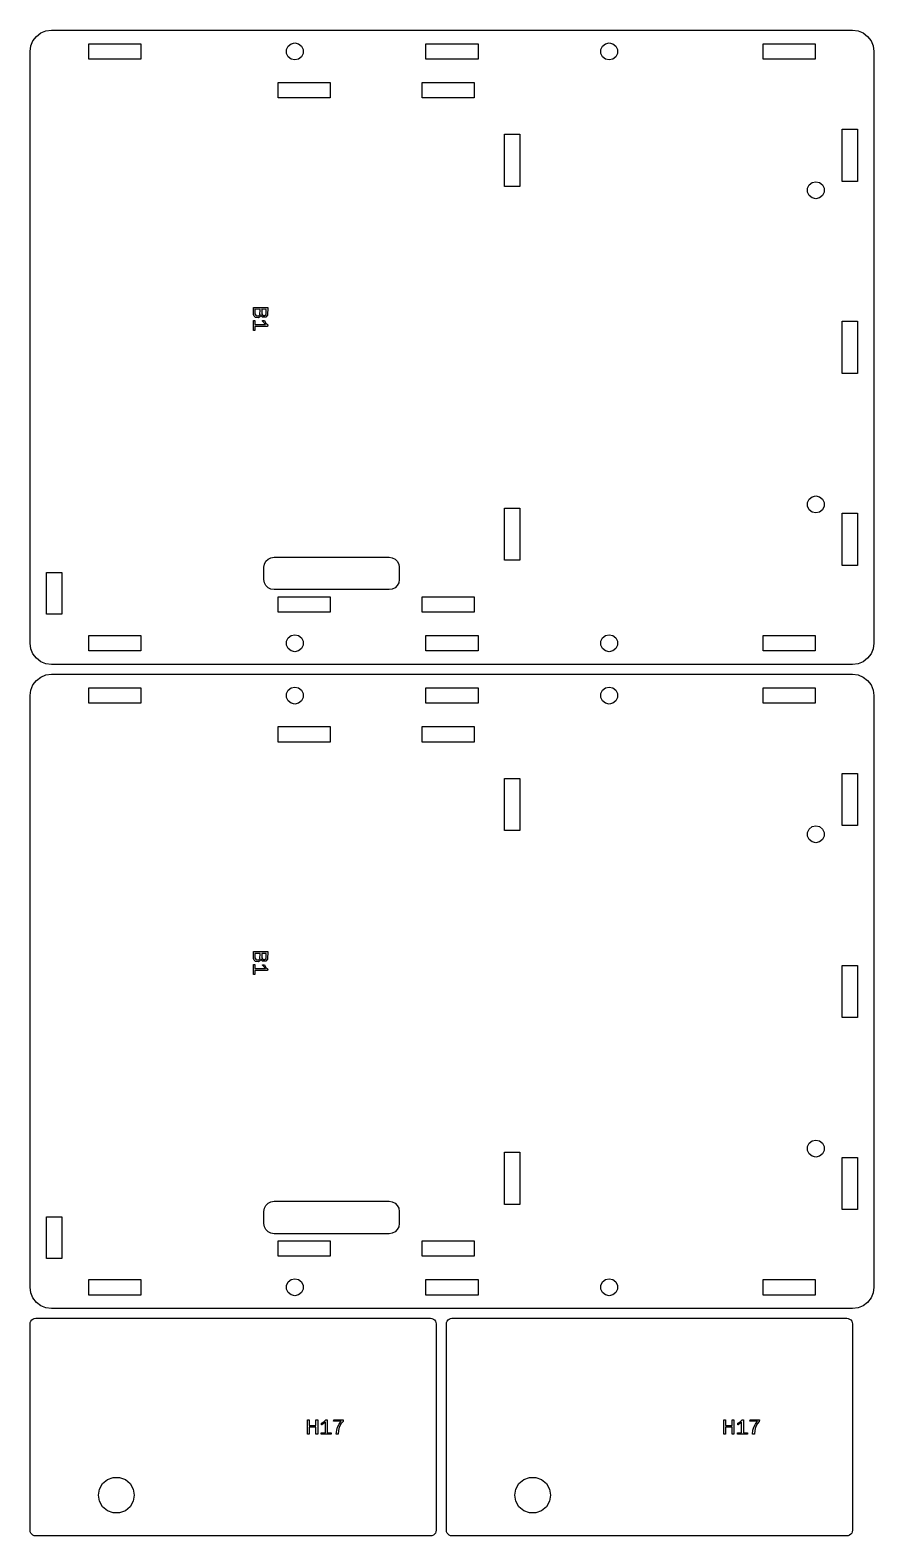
# Model space of a CAD drawing. Header units: millimetres. Extents: x 3 to 447, y 4 to 297.
# Drawn here: x 3 to 164.2, y 9.4 to 297 of the extents above; entities that cross this region are included whole.
import ezdxf

# ---------------------------------------------------------------- set-up
doc = ezdxf.new("R2010")
doc.units = ezdxf.units.MM
doc.layers.add('CUT', color=1, linetype='CONTINUOUS')
doc.layers.add('ENGRAVE', color=7, linetype='CONTINUOUS')

msp = doc.modelspace()

# ---------------------------------------------------------------- linework, layer by layer
at = {"layer": 'CUT'}
for points in [[(3, 179.92), (3, 292.93), (3.138, 293.98), (3.545, 294.963), (4.193, 295.807), (5.037, 296.455), (6.02, 296.862), (7.07, 297), (160.08, 297), (161.13, 296.862), (162.113, 296.455), (162.957, 295.807), (163.605, 294.963), (164.012, 293.98), (164.15, 292.93), (164.15, 179.92), (164.012, 178.87), (163.605, 177.887), (162.957, 177.043), (162.113, 176.395), (161.13, 175.988), (160.08, 175.85), (7.07, 175.85), (6.02, 175.988), (5.037, 176.395), (4.193, 177.043), (3.545, 177.887), (3.138, 178.87)], [(14.2, 291.45), (14.2, 294.4), (24.15, 294.4), (24.15, 291.45)], [(53.575, 294.548), (54.279, 294.387), (54.844, 293.937), (55.157, 293.286), (55.157, 292.564), (54.844, 291.913), (54.279, 291.463), (53.575, 291.302), (52.871, 291.463), (52.306, 291.913), (51.993, 292.564), (51.993, 293.286), (52.306, 293.937), (52.871, 294.387)], [(78.6, 291.45), (78.6, 294.4), (88.55, 294.4), (88.55, 291.45)], [(113.575, 294.548), (114.279, 294.387), (114.844, 293.937), (115.157, 293.286), (115.157, 292.564), (114.844, 291.913), (114.279, 291.463), (113.575, 291.302), (112.871, 291.463), (112.306, 291.913), (111.993, 292.564), (111.993, 293.286), (112.306, 293.937), (112.871, 294.387)], [(143, 291.45), (143, 294.4), (152.95, 294.4), (152.95, 291.45)], [(50.35, 284.05), (50.35, 287), (60.3, 287), (60.3, 284.05)], [(77.85, 284.05), (77.85, 287), (87.8, 287), (87.8, 284.05)], [(93.6, 267.15), (93.6, 277.1), (96.55, 277.1), (96.55, 267.15)], [(158.1, 268.117), (158.1, 278.067), (161.05, 278.067), (161.05, 268.117)], [(153.075, 268.048), (153.779, 267.887), (154.344, 267.437), (154.657, 266.786), (154.657, 266.064), (154.344, 265.413), (153.779, 264.963), (153.075, 264.802), (152.371, 264.963), (151.806, 265.413), (151.493, 266.064), (151.493, 266.786), (151.806, 267.437), (152.371, 267.887)], [(158.1, 231.45), (158.1, 241.4), (161.05, 241.4), (161.05, 231.45)], [(153.075, 208.048), (153.779, 207.887), (154.344, 207.437), (154.657, 206.786), (154.657, 206.064), (154.344, 205.413), (153.779, 204.963), (153.075, 204.802), (152.371, 204.963), (151.806, 205.413), (151.493, 206.064), (151.493, 206.786), (151.806, 207.437), (152.371, 207.887)], [(93.6, 195.75), (93.6, 205.7), (96.55, 205.7), (96.55, 195.75)], [(158.1, 194.783), (158.1, 204.733), (161.05, 204.733), (161.05, 194.783)], [(71.569, 196.35), (72.17, 196.255), (72.706, 195.982), (73.132, 195.556), (73.405, 195.02), (73.5, 194.419), (73.5, 192.081), (73.405, 191.48), (73.132, 190.944), (72.706, 190.518), (72.17, 190.245), (71.569, 190.15), (49.581, 190.15), (48.98, 190.245), (48.444, 190.518), (48.018, 190.944), (47.745, 191.48), (47.65, 192.081), (47.65, 194.419), (47.745, 195.02), (48.018, 195.556), (48.444, 195.982), (48.98, 196.255), (49.581, 196.35)], [(6.1, 185.45), (6.1, 193.4), (9.05, 193.4), (9.05, 185.45)], [(50.35, 185.85), (50.35, 188.8), (60.3, 188.8), (60.3, 185.85)], [(77.85, 185.85), (77.85, 188.8), (87.8, 188.8), (87.8, 185.85)], [(14.2, 178.45), (14.2, 181.4), (24.15, 181.4), (24.15, 178.45)], [(53.575, 181.548), (54.279, 181.387), (54.844, 180.937), (55.157, 180.286), (55.157, 179.564), (54.844, 178.913), (54.279, 178.463), (53.575, 178.302), (52.871, 178.463), (52.306, 178.913), (51.993, 179.564), (51.993, 180.286), (52.306, 180.937), (52.871, 181.387)], [(78.6, 178.45), (78.6, 181.4), (88.55, 181.4), (88.55, 178.45)], [(113.575, 181.548), (114.279, 181.387), (114.844, 180.937), (115.157, 180.286), (115.157, 179.564), (114.844, 178.913), (114.279, 178.463), (113.575, 178.302), (112.871, 178.463), (112.306, 178.913), (111.993, 179.564), (111.993, 180.286), (112.306, 180.937), (112.871, 181.387)], [(143, 178.45), (143, 181.4), (152.95, 181.4), (152.95, 178.45)], [(3, 56.92), (3, 169.93), (3.138, 170.98), (3.545, 171.963), (4.193, 172.807), (5.037, 173.455), (6.02, 173.862), (7.07, 174), (160.08, 174), (161.13, 173.862), (162.113, 173.455), (162.957, 172.807), (163.605, 171.963), (164.012, 170.98), (164.15, 169.93), (164.15, 56.92), (164.012, 55.87), (163.605, 54.887), (162.957, 54.043), (162.113, 53.395), (161.13, 52.988), (160.08, 52.85), (7.07, 52.85), (6.02, 52.988), (5.037, 53.395), (4.193, 54.043), (3.545, 54.887), (3.138, 55.87)], [(14.2, 168.45), (14.2, 171.4), (24.15, 171.4), (24.15, 168.45)], [(53.575, 171.548), (54.279, 171.387), (54.844, 170.937), (55.157, 170.286), (55.157, 169.564), (54.844, 168.913), (54.279, 168.463), (53.575, 168.302), (52.871, 168.463), (52.306, 168.913), (51.993, 169.564), (51.993, 170.286), (52.306, 170.937), (52.871, 171.387)], [(78.6, 168.45), (78.6, 171.4), (88.55, 171.4), (88.55, 168.45)], [(113.575, 171.548), (114.279, 171.387), (114.844, 170.937), (115.157, 170.286), (115.157, 169.564), (114.844, 168.913), (114.279, 168.463), (113.575, 168.302), (112.871, 168.463), (112.306, 168.913), (111.993, 169.564), (111.993, 170.286), (112.306, 170.937), (112.871, 171.387)], [(143, 168.45), (143, 171.4), (152.95, 171.4), (152.95, 168.45)], [(50.35, 161.05), (50.35, 164), (60.3, 164), (60.3, 161.05)], [(77.85, 161.05), (77.85, 164), (87.8, 164), (87.8, 161.05)], [(93.6, 144.15), (93.6, 154.1), (96.55, 154.1), (96.55, 144.15)], [(158.1, 145.117), (158.1, 155.067), (161.05, 155.067), (161.05, 145.117)], [(153.075, 145.048), (153.779, 144.887), (154.344, 144.437), (154.657, 143.786), (154.657, 143.064), (154.344, 142.413), (153.779, 141.963), (153.075, 141.802), (152.371, 141.963), (151.806, 142.413), (151.493, 143.064), (151.493, 143.786), (151.806, 144.437), (152.371, 144.887)], [(158.1, 108.45), (158.1, 118.4), (161.05, 118.4), (161.05, 108.45)], [(153.075, 85.048), (153.779, 84.887), (154.344, 84.437), (154.657, 83.786), (154.657, 83.064), (154.344, 82.413), (153.779, 81.963), (153.075, 81.802), (152.371, 81.963), (151.806, 82.413), (151.493, 83.064), (151.493, 83.786), (151.806, 84.437), (152.371, 84.887)], [(93.6, 72.75), (93.6, 82.7), (96.55, 82.7), (96.55, 72.75)], [(158.1, 71.783), (158.1, 81.733), (161.05, 81.733), (161.05, 71.783)], [(71.569, 73.35), (72.17, 73.255), (72.706, 72.982), (73.132, 72.556), (73.405, 72.02), (73.5, 71.419), (73.5, 69.081), (73.405, 68.48), (73.132, 67.944), (72.706, 67.518), (72.17, 67.245), (71.569, 67.15), (49.581, 67.15), (48.98, 67.245), (48.444, 67.518), (48.018, 67.944), (47.745, 68.48), (47.65, 69.081), (47.65, 71.419), (47.745, 72.02), (48.018, 72.556), (48.444, 72.982), (48.98, 73.255), (49.581, 73.35)], [(6.1, 62.45), (6.1, 70.4), (9.05, 70.4), (9.05, 62.45)], [(50.35, 62.85), (50.35, 65.8), (60.3, 65.8), (60.3, 62.85)], [(77.85, 62.85), (77.85, 65.8), (87.8, 65.8), (87.8, 62.85)], [(14.2, 55.45), (14.2, 58.4), (24.15, 58.4), (24.15, 55.45)], [(53.575, 58.548), (54.279, 58.387), (54.844, 57.937), (55.157, 57.286), (55.157, 56.564), (54.844, 55.913), (54.279, 55.463), (53.575, 55.302), (52.871, 55.463), (52.306, 55.913), (51.993, 56.564), (51.993, 57.286), (52.306, 57.937), (52.871, 58.387)], [(78.6, 55.45), (78.6, 58.4), (88.55, 58.4), (88.55, 55.45)], [(113.575, 58.548), (114.279, 58.387), (114.844, 57.937), (115.157, 57.286), (115.157, 56.564), (114.844, 55.913), (114.279, 55.463), (113.575, 55.302), (112.871, 55.463), (112.306, 55.913), (111.993, 56.564), (111.993, 57.286), (112.306, 57.937), (112.871, 58.387)], [(143, 55.45), (143, 58.4), (152.95, 58.4), (152.95, 55.45)], [(79.48, 9.45), (4.07, 9.45), (3.797, 9.486), (3.537, 9.593), (3.314, 9.764), (3.143, 9.987), (3.036, 10.247), (3, 10.52), (3, 49.93), (3.036, 50.203), (3.143, 50.463), (3.314, 50.686), (3.537, 50.857), (3.797, 50.964), (4.07, 51), (79.48, 51), (79.753, 50.964), (80.013, 50.857), (80.236, 50.686), (80.407, 50.463), (80.514, 50.203), (80.55, 49.93), (80.55, 10.52), (80.514, 10.247), (80.407, 9.987), (80.236, 9.764), (80.013, 9.593), (79.753, 9.486)], [(158.98, 9.45), (83.57, 9.45), (83.297, 9.486), (83.037, 9.593), (82.814, 9.764), (82.643, 9.987), (82.536, 10.247), (82.5, 10.52), (82.5, 49.93), (82.536, 50.203), (82.643, 50.463), (82.814, 50.686), (83.037, 50.857), (83.297, 50.964), (83.57, 51), (158.98, 51), (159.253, 50.964), (159.513, 50.857), (159.736, 50.686), (159.907, 50.463), (160.014, 50.203), (160.05, 49.93), (160.05, 10.52), (160.014, 10.247), (159.907, 9.987), (159.736, 9.764), (159.513, 9.593), (159.253, 9.486)], [(16.051, 17.225), (16.258, 18.396), (16.852, 19.426), (17.763, 20.19), (18.88, 20.597), (20.07, 20.597), (21.187, 20.19), (22.098, 19.426), (22.692, 18.396), (22.899, 17.225), (22.692, 16.054), (22.098, 15.024), (21.187, 14.26), (20.07, 13.853), (18.88, 13.853), (17.763, 14.26), (16.852, 15.024), (16.258, 16.054)], [(95.551, 17.225), (95.758, 18.396), (96.352, 19.426), (97.263, 20.19), (98.38, 20.597), (99.57, 20.597), (100.687, 20.19), (101.598, 19.426), (102.192, 18.396), (102.399, 17.225), (102.192, 16.054), (101.598, 15.024), (100.687, 14.26), (99.57, 13.853), (98.38, 13.853), (97.263, 14.26), (96.352, 15.024), (95.758, 16.054)]]:
    msp.add_lwpolyline(points, close=True, dxfattribs=at)
at = {"layer": 'ENGRAVE'}
for points in [[(48.401, 244.029), (48.359, 242.571), (48.026, 242.196), (47.401, 242.196), (47.192, 242.404), (47.109, 242.613), (46.984, 242.321), (46.609, 242.071), (46.067, 242.113), (45.776, 242.363), (45.651, 242.696), (45.651, 244.029)], [(48.401, 240.696), (48.359, 240.404), (45.901, 240.404), (45.901, 239.654), (45.651, 239.654), (45.651, 241.571), (45.901, 241.571), (45.901, 240.779), (47.942, 240.779), (47.401, 241.446), (47.401, 241.529), (47.734, 241.529), (47.984, 241.071)], [(46.942, 243.654), (45.942, 243.696), (45.942, 242.821), (46.192, 242.446), (46.692, 242.446), (46.901, 242.654)], [(48.109, 243.654), (47.234, 243.696), (47.234, 242.821), (47.442, 242.529), (47.776, 242.488), (48.067, 242.696)], [(48.401, 121.029), (48.359, 119.571), (48.026, 119.196), (47.401, 119.196), (47.192, 119.404), (47.109, 119.613), (46.984, 119.321), (46.609, 119.071), (46.067, 119.113), (45.776, 119.363), (45.651, 119.696), (45.651, 121.029)], [(48.401, 117.696), (48.359, 117.404), (45.901, 117.404), (45.901, 116.654), (45.651, 116.654), (45.651, 118.571), (45.901, 118.571), (45.901, 117.779), (47.942, 117.779), (47.401, 118.446), (47.401, 118.529), (47.734, 118.529), (47.984, 118.071)], [(46.942, 120.654), (45.942, 120.696), (45.942, 119.821), (46.192, 119.446), (46.692, 119.446), (46.901, 119.654)], [(48.109, 120.654), (47.234, 120.696), (47.234, 119.821), (47.442, 119.529), (47.776, 119.488), (48.067, 119.696)], [(55.97, 31.642), (56.303, 31.642), (56.303, 30.517), (57.595, 30.517), (57.595, 31.642), (57.928, 31.642), (57.928, 28.892), (57.595, 28.892), (57.595, 30.183), (56.303, 30.183), (56.303, 28.892), (55.97, 28.892)], [(59.47, 31.642), (59.762, 31.6), (59.762, 29.142), (60.512, 29.142), (60.512, 28.892), (58.595, 28.892), (58.595, 29.142), (59.387, 29.142), (59.387, 31.183), (58.72, 30.642), (58.637, 30.642), (58.637, 30.975), (59.095, 31.225)], [(61.012, 31.642), (62.803, 31.642), (62.762, 31.308), (62.428, 30.933), (62.053, 30.183), (61.887, 29.6), (61.845, 28.892), (61.47, 28.892), (61.553, 29.642), (61.72, 30.183), (62.012, 30.767), (62.428, 31.35), (60.97, 31.35)], [(135.47, 31.642), (135.803, 31.642), (135.803, 30.517), (137.095, 30.517), (137.095, 31.642), (137.428, 31.642), (137.428, 28.892), (137.095, 28.892), (137.095, 30.183), (135.803, 30.183), (135.803, 28.892), (135.47, 28.892)], [(138.97, 31.642), (139.262, 31.6), (139.262, 29.142), (140.012, 29.142), (140.012, 28.892), (138.095, 28.892), (138.095, 29.142), (138.887, 29.142), (138.887, 31.183), (138.22, 30.642), (138.137, 30.642), (138.137, 30.975), (138.595, 31.225)], [(140.512, 31.642), (142.303, 31.642), (142.262, 31.308), (141.928, 30.933), (141.553, 30.183), (141.387, 29.6), (141.345, 28.892), (140.97, 28.892), (141.053, 29.642), (141.22, 30.183), (141.512, 30.767), (141.928, 31.35), (140.47, 31.35)]]:
    msp.add_lwpolyline(points, close=True, dxfattribs=at)

doc.saveas('drawing.dxf')
